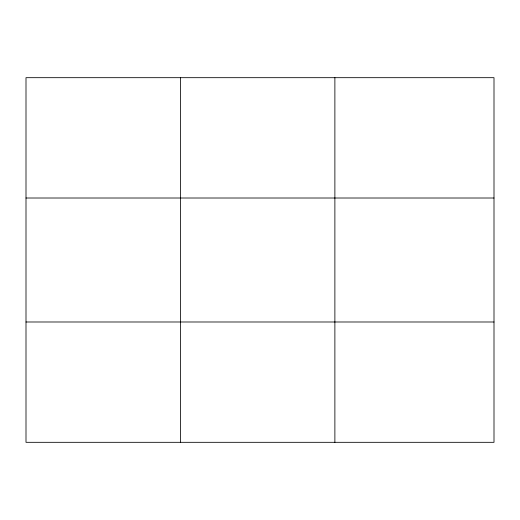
<?xml version="1.0" encoding="UTF-8"?>
<svg xmlns="http://www.w3.org/2000/svg" width="520" height="520" viewBox="0 0 520 520"><rect width="100%" height="100%" fill="white"/><g stroke="black" fill="none" stroke-linecap="round" stroke-linejoin="round"><path stroke-width="0.78" d="M180.44 442.319L180.44 77.681M334.88 442.319L334.88 77.681M494 321.99L494 442.319L26 442.319L26 77.681L494 77.681L494 321.99L26 321.99M26 198.01L494 198.01"/></g></svg>
